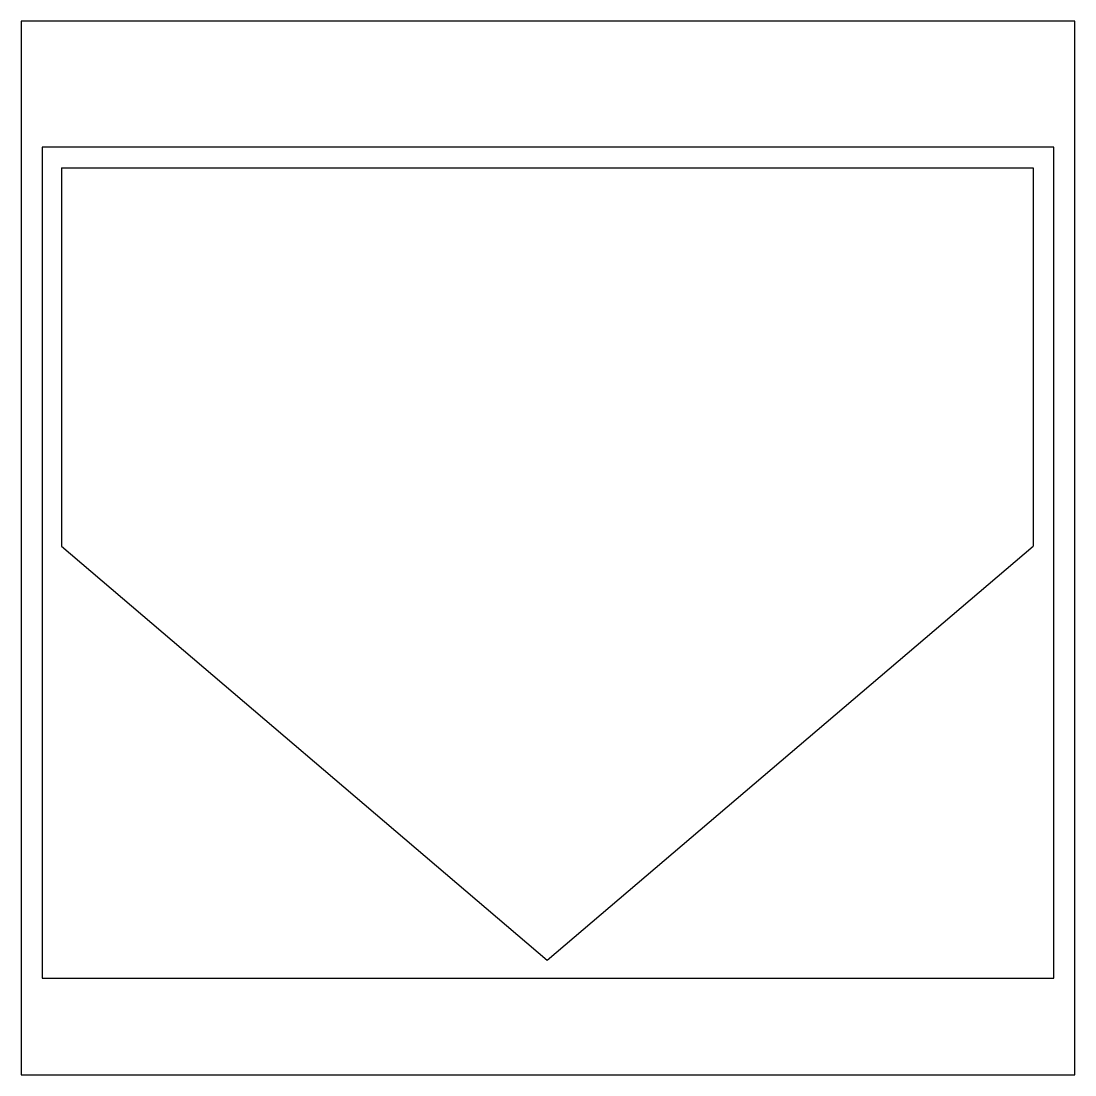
# Model space of a CAD drawing. Header units: millimetres. Extents: x 0 to 1000, y 0 to 1000.
import ezdxf

# ---------------------------------------------------------------- set-up
doc = ezdxf.new("R2010")
doc.units = ezdxf.units.MM
doc.layers.get('0').update_dxf_attribs({"color": 2})
doc.layers.add('1', color=1, linetype='Continuous')
doc.layers.add('2', color=7, linetype='Continuous')

msp = doc.modelspace()

# ---------------------------------------------------------------- linework, layer by layer
at = {"color": 2}
msp.add_lwpolyline([(0, 0), (1000, 0), (1000, 1000), (0, 1000)], close=True, dxfattribs=at)
at = {"layer": '1', "color": 1}
for p, q in [((980, 880.3), (20, 880.3)), ((20, 880.3), (20, 91.9)), ((980, 91.9), (980, 880.3)), ((20, 91.9), (980, 91.9))]:
    msp.add_line(p, q, dxfattribs=at)
at = {"layer": '2'}
for p, q in [((38.2, 860.6), (38.2, 501.8)), ((38.2, 860.6), (960.3, 860.6)), ((960.3, 860.6), (960.3, 501.8)), ((38.2, 501.8), (499.3, 108.8)), ((499.3, 108.8), (960.3, 501.8))]:
    msp.add_line(p, q, dxfattribs=at)

doc.saveas('drawing.dxf')
